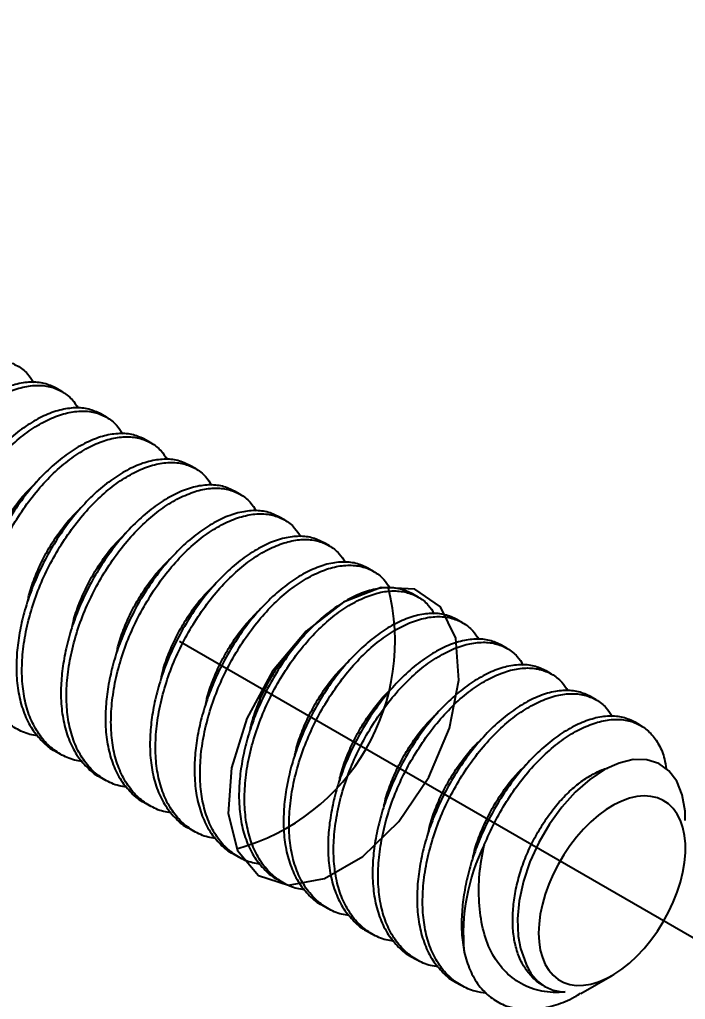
# Model space of a CAD drawing. Extents: x -3.5 to 15.6, y -13 to 0.
# Drawn here: x 3.937 to 4.466, y -5.067 to -4.289 of the extents above; entities that cross this region are included whole.
import ezdxf
from ezdxf import colors
from ezdxf.entities.mleader import LeaderData, LeaderLine
from ezdxf.math import Vec2, Vec3

# ---------------------------------------------------------------- set-up
doc = ezdxf.new("R2010")
doc.units = 0
doc.header["$LTSCALE"] = 0.5
doc.header["$MEASUREMENT"] = 0
doc.linetypes.add('CENTER', pattern=[2, 1.25, -0.25, 0.25, -0.25])
for name, color, linetype in [('Centerline', 210, 'CENTER'), ('FAB DWG', 221, 'CONTINUOUS'), ('Hardware', 242, 'CONTINUOUS'), ('Housing', 150, 'CONTINUOUS')]:
    doc.layers.add(name, color=color, linetype=linetype)
doc.styles.get("Standard").update_dxf_attribs({"font": 'arial.ttf'})

msp = doc.modelspace()

# ---------------------------------------------------------------- linework, layer by layer
at = {"layer": 'Centerline', "transparency": 16777216}
msp.add_line((4.064604, -4.782413), (6.660352, -6.281069), dxfattribs=at)
at = {"layer": 'Hardware', "linetype": 'Continuous', "lineweight": 25, "transparency": 16777216}
for p, q in [((3.971087, -4.584186), (3.966668, -4.581635)), ((4.006443, -4.604591), (4.002023, -4.602041)), ((4.041798, -4.624996), (4.037379, -4.622446)), ((4.077153, -4.645402), (4.072734, -4.642851)), ((4.112509, -4.665807), (4.108089, -4.663256)), ((4.147864, -4.686212), (4.143445, -4.683661)), ((4.183219, -4.706617), (4.1788, -4.704066)), ((4.218575, -4.727022), (4.214155, -4.724472)), ((4.25393, -4.747427), (4.249511, -4.744877)), ((4.289285, -4.767833), (4.284866, -4.765282)), ((4.324641, -4.788238), (4.320221, -4.785687)), ((4.359996, -4.808643), (4.355577, -4.806092)), ((4.395351, -4.829048), (4.390932, -4.826497)), ((4.430707, -4.849453), (4.426287, -4.846903)), ((3.965445, -4.869579), (3.969864, -4.87213)), ((4.0008, -4.889984), (4.00522, -4.892535)), ((4.036156, -4.910389), (4.040575, -4.91294)), ((4.071511, -4.930795), (4.07593, -4.933345)), ((4.106866, -4.9512), (4.111286, -4.95375)), ((4.142222, -4.971605), (4.146641, -4.974155)), ((4.177577, -4.99201), (4.181996, -4.994561)), ((4.212932, -5.012415), (4.217352, -5.014966)), ((4.248288, -5.03282), (4.252707, -5.035371)), ((4.383161, -5.062352), (4.408028, -5.047985)), ((4.283643, -5.053226), (4.288062, -5.055776)), ((4.352912, -5.055707), (4.354626, -5.056696))]:
    msp.add_line(p, q, dxfattribs=at)
at = {"layer": 'Hardware', "linetype": 'Continuous', "lineweight": 25, "transparency": 16777216, "flags": 128}
for points in [[(4.466008, -4.924774), (4.466009, -4.917406), (4.463749, -4.904506), (4.459337, -4.893662), (4.45308, -4.885432), (4.445088, -4.879684), (4.435566, -4.876682), (4.424848, -4.876565), (4.413684, -4.879234), (4.402029, -4.884517), (4.39023, -4.892307), (4.378675, -4.90242), (4.368026, -4.914296), (4.358279, -4.927786), (4.349828, -4.942315), (4.342826, -4.957646), (4.337642, -4.973148), (4.33431, -4.988571), (4.332961, -5.003074), (4.333514, -5.016658), (4.335382, -5.026537), (4.338508, -5.035387), (4.338508, -5.035387)], [(4.349696, -5.014319), (4.350026, -5.021285), (4.351013, -5.027792), (4.352646, -5.033764), (4.354906, -5.039135), (4.357767, -5.043843), (4.361198, -5.047835), (4.365159, -5.051067), (4.369605, -5.053501), (4.374486, -5.055109), (4.379747, -5.055875), (4.385328, -5.055788), (4.391166, -5.05485), (4.397194, -5.053072), (4.403345, -5.050473), (4.409549, -5.047083), (4.415735, -5.042941), (4.421833, -5.038094), (4.427775, -5.032595), (4.433492, -5.026509), (4.438921, -5.019903), (4.443999, -5.012853), (4.448669, -5.005437), (4.452879, -4.997742), (4.45658, -4.989853), (4.45973, -4.98186), (4.462295, -4.973853), (4.464244, -4.965924), (4.465555, -4.958161), (4.466215, -4.950654), (4.466215, -4.943487), (4.465555, -4.936741), (4.464244, -4.930493), (4.462295, -4.924814), (4.45973, -4.919767), (4.45658, -4.91541), (4.452879, -4.911793), (4.448669, -4.908956), (4.443999, -4.906932), (4.438921, -4.905744), (4.433492, -4.905404), (4.427775, -4.905917), (4.421833, -4.907277), (4.415735, -4.909469), (4.409549, -4.912467), (4.403345, -4.916238), (4.397194, -4.920739), (4.391166, -4.92592), (4.385328, -4.93172), (4.379747, -4.938076), (4.374486, -4.944913), (4.369605, -4.952156), (4.365159, -4.959723), (4.361198, -4.967526), (4.357767, -4.975478), (4.354906, -4.98349), (4.352646, -4.991469), (4.351013, -4.999326), (4.350026, -5.006971), (4.349696, -5.014319)]]:
    msp.add_lwpolyline(points, dxfattribs=at)
at = {"layer": 'Hardware', "linetype": 'Continuous', "lineweight": 25, "transparency": 16777216}
msp.add_arc((4.446997, -5.014684), 0.157115, 153.390345, 185.3896, dxfattribs=at)
for points, knots in [([(3.845742, -4.796264), (3.843694, -4.795994), (3.837404, -4.795166), (3.828213, -4.79084), (3.818316, -4.783519), (3.810117, -4.773453), (3.803824, -4.761051), (3.799683, -4.746719), (3.797761, -4.730909), (3.797987, -4.713857), (3.800325, -4.695777), (3.804789, -4.677151), (3.811196, -4.658689), (3.819343, -4.640874), (3.829002, -4.623938), (3.839987, -4.608114), (3.852045, -4.593891), (3.864717, -4.581795), (3.877667, -4.572103), (3.890617, -4.564889), (3.903289, -4.560271), (3.915344, -4.558465), (3.926342, -4.559508), (3.935961, -4.563401), (3.943626, -4.569143), (3.947152, -4.574638), (3.948695, -4.577042)], [0, 0, 0, 0, 0.0205307, 0.0630589, 0.1055871, 0.1489208, 0.1925298, 0.2358635, 0.2783917, 0.3209474, 0.3643093, 0.4079461, 0.4513062, 0.4937246, 0.5362528, 0.5795865, 0.6231955, 0.6665292, 0.7090574, 0.7515856, 0.7949193, 0.8385283, 0.881862, 0.9243903, 0.9669185, 1, 1, 1, 1]), ([(3.966667, -4.581638), (3.963576, -4.580187), (3.95733, -4.577255), (3.946264, -4.576349), (3.934229, -4.578118), (3.921551, -4.582745), (3.908603, -4.589957), (3.895652, -4.59965), (3.882981, -4.611745), (3.870923, -4.625968), (3.859938, -4.641792), (3.850682, -4.658025), (3.843144, -4.674259), (3.837252, -4.690292), (3.832796, -4.70657), (3.829922, -4.722629), (3.828794, -4.736672), (3.82893, -4.75068), (3.830617, -4.764579), (3.834768, -4.778889), (3.841019, -4.791371), (3.849376, -4.801141), (3.855614, -4.806766), (3.859374, -4.808359), (3.85938, -4.808361)], [0, 0, 0, 0, 0.0492868, 0.0995933, 0.1502194, 0.2005259, 0.2498974, 0.2992688, 0.3495753, 0.4002014, 0.4505079, 0.4998793, 0.5429159, 0.586723, 0.6308969, 0.6750128, 0.7186494, 0.7499334, 0.7993048, 0.8496113, 0.9002375, 0.950544, 0.9999154, 1, 1, 1, 1]), ([(3.881097, -4.816669), (3.879049, -4.816399), (3.872759, -4.815571), (3.863569, -4.811245), (3.853671, -4.803924), (3.845472, -4.793858), (3.839179, -4.781457), (3.835038, -4.767124), (3.833117, -4.751315), (3.833342, -4.734262), (3.83568, -4.716182), (3.840144, -4.697556), (3.846552, -4.679094), (3.854698, -4.66128), (3.864357, -4.644343), (3.875342, -4.628519), (3.8874, -4.614296), (3.900072, -4.6022), (3.913022, -4.592508), (3.925972, -4.585294), (3.938644, -4.580676), (3.950699, -4.578871), (3.961697, -4.579913), (3.971316, -4.583806), (3.978982, -4.589548), (3.982508, -4.595043), (3.98405, -4.597447)], [0, 0, 0, 0, 0.0205307, 0.0630589, 0.1055871, 0.1489208, 0.1925298, 0.2358635, 0.2783917, 0.3209474, 0.3643093, 0.4079461, 0.4513062, 0.4937246, 0.5362528, 0.5795865, 0.6231955, 0.6665292, 0.7090574, 0.7515856, 0.7949193, 0.8385283, 0.881862, 0.9243903, 0.9669185, 1, 1, 1, 1]), ([(4.002022, -4.602043), (3.998931, -4.600592), (3.992685, -4.59766), (3.981619, -4.596754), (3.969584, -4.598523), (3.956907, -4.60315), (3.943958, -4.610362), (3.931008, -4.620055), (3.918336, -4.63215), (3.906278, -4.646373), (3.895293, -4.662197), (3.886037, -4.67843), (3.878499, -4.694664), (3.872607, -4.710697), (3.868151, -4.726975), (3.865277, -4.743035), (3.864149, -4.757078), (3.864285, -4.771086), (3.865972, -4.784984), (3.870124, -4.799294), (3.876375, -4.811776), (3.884731, -4.821546), (3.89097, -4.827172), (3.894729, -4.828764), (3.894735, -4.828766)], [0, 0, 0, 0, 0.0492868, 0.0995933, 0.1502194, 0.2005259, 0.2498974, 0.2992688, 0.3495753, 0.4002014, 0.4505079, 0.4998793, 0.5429159, 0.586723, 0.6308969, 0.6750128, 0.7186494, 0.7499334, 0.7993048, 0.8496113, 0.9002375, 0.950544, 0.9999154, 1, 1, 1, 1]), ([(3.916452, -4.837074), (3.914404, -4.836804), (3.908114, -4.835977), (3.898924, -4.83165), (3.889027, -4.824329), (3.880828, -4.814263), (3.874534, -4.801862), (3.870394, -4.787529), (3.868472, -4.77172), (3.868697, -4.754667), (3.871035, -4.736587), (3.8755, -4.717961), (3.881907, -4.699499), (3.890054, -4.681685), (3.899713, -4.664748), (3.910698, -4.648924), (3.922756, -4.634701), (3.935427, -4.622605), (3.948377, -4.612913), (3.961327, -4.605699), (3.974, -4.601081), (3.986054, -4.599276), (3.997052, -4.600318), (4.006671, -4.604211), (4.014337, -4.609953), (4.017863, -4.615448), (4.019406, -4.617852)], [0, 0, 0, 0, 0.0205307, 0.0630589, 0.1055871, 0.1489208, 0.1925298, 0.2358635, 0.2783917, 0.3209474, 0.3643093, 0.4079461, 0.4513062, 0.4937246, 0.5362528, 0.5795865, 0.6231955, 0.6665292, 0.7090574, 0.7515856, 0.7949193, 0.8385283, 0.881862, 0.9243903, 0.9669185, 1, 1, 1, 1]), ([(4.037377, -4.622448), (4.034287, -4.620997), (4.028041, -4.618065), (4.016974, -4.617159), (4.00494, -4.618928), (3.992262, -4.623555), (3.979314, -4.630767), (3.966363, -4.64046), (3.953692, -4.652556), (3.941634, -4.666779), (3.930648, -4.682602), (3.921392, -4.698835), (3.913855, -4.715069), (3.907962, -4.731103), (3.903506, -4.747381), (3.900632, -4.76344), (3.899504, -4.777483), (3.899641, -4.791491), (3.901328, -4.805389), (3.905479, -4.819699), (3.91173, -4.832181), (3.920087, -4.841951), (3.926325, -4.847577), (3.930084, -4.849169), (3.930091, -4.849172)], [0, 0, 0, 0, 0.0492868, 0.0995933, 0.1502194, 0.2005259, 0.2498974, 0.2992688, 0.3495753, 0.4002014, 0.4505079, 0.4998793, 0.5429159, 0.586723, 0.6308969, 0.6750128, 0.7186494, 0.7499334, 0.7993048, 0.8496113, 0.9002375, 0.950544, 0.9999154, 1, 1, 1, 1]), ([(3.951808, -4.857479), (3.94976, -4.85721), (3.94347, -4.856382), (3.934279, -4.852055), (3.924382, -4.844735), (3.916183, -4.834669), (3.90989, -4.822267), (3.905749, -4.807934), (3.903827, -4.792125), (3.904053, -4.775073), (3.906391, -4.756992), (3.910855, -4.738366), (3.917262, -4.719904), (3.925409, -4.70209), (3.935068, -4.685154), (3.946053, -4.669329), (3.958111, -4.655106), (3.970783, -4.64301), (3.983733, -4.633318), (3.996683, -4.626104), (4.009355, -4.621486), (4.02141, -4.619681), (4.032408, -4.620723), (4.042027, -4.624616), (4.049692, -4.630358), (4.053218, -4.635853), (4.054761, -4.638258)], [0, 0, 0, 0, 0.0205307, 0.0630589, 0.1055871, 0.1489208, 0.1925298, 0.2358635, 0.2783917, 0.3209474, 0.3643093, 0.4079461, 0.4513062, 0.4937246, 0.5362528, 0.5795865, 0.6231955, 0.6665292, 0.7090574, 0.7515856, 0.7949193, 0.8385283, 0.881862, 0.9243903, 0.9669185, 1, 1, 1, 1]), ([(4.072733, -4.642853), (4.069642, -4.641402), (4.063396, -4.63847), (4.05233, -4.637564), (4.040295, -4.639333), (4.027617, -4.643961), (4.014669, -4.651172), (4.001718, -4.660865), (3.989047, -4.672961), (3.976989, -4.687184), (3.966004, -4.703008), (3.956748, -4.71924), (3.94921, -4.735474), (3.943318, -4.751508), (3.938862, -4.767786), (3.935988, -4.783845), (3.93486, -4.797888), (3.934996, -4.811896), (3.936683, -4.825794), (3.940834, -4.840104), (3.947085, -4.852587), (3.955442, -4.862356), (3.96168, -4.867982), (3.96544, -4.869574), (3.965446, -4.869577)], [0, 0, 0, 0, 0.0492868, 0.0995933, 0.1502194, 0.2005259, 0.2498974, 0.2992688, 0.3495753, 0.4002014, 0.4505079, 0.4998793, 0.5429159, 0.586723, 0.6308969, 0.6750128, 0.7186494, 0.7499334, 0.7993048, 0.8496113, 0.9002375, 0.950544, 0.9999154, 1, 1, 1, 1]), ([(3.987163, -4.877884), (3.985115, -4.877615), (3.978825, -4.876787), (3.969635, -4.87246), (3.959737, -4.86514), (3.951538, -4.855074), (3.945245, -4.842672), (3.941104, -4.828339), (3.939183, -4.81253), (3.939408, -4.795478), (3.941746, -4.777397), (3.94621, -4.758771), (3.952618, -4.740309), (3.960764, -4.722495), (3.970423, -4.705559), (3.981408, -4.689734), (3.993467, -4.675511), (4.006138, -4.663416), (4.019088, -4.653724), (4.032038, -4.646509), (4.04471, -4.641892), (4.056765, -4.640086), (4.067763, -4.641128), (4.077382, -4.645022), (4.085048, -4.650763), (4.088574, -4.656258), (4.090116, -4.658663)], [0, 0, 0, 0, 0.0205307, 0.0630589, 0.1055871, 0.1489208, 0.1925298, 0.2358635, 0.2783917, 0.3209474, 0.3643093, 0.4079461, 0.4513062, 0.4937246, 0.5362528, 0.5795865, 0.6231955, 0.6665292, 0.7090574, 0.7515856, 0.7949193, 0.8385283, 0.881862, 0.9243903, 0.9669185, 1, 1, 1, 1]), ([(3.908656, -4.729901), (3.908937, -4.728559), (3.910182, -4.72261), (3.913863, -4.712088), (3.919589, -4.698774), (3.926546, -4.686089), (3.934442, -4.674273), (3.942868, -4.663787), (3.948792, -4.658165), (3.951617, -4.655485)], [0, 0, 0, 0, 0.0471346, 0.2090283, 0.3678932, 0.5267581, 0.6886518, 0.8515813, 1, 1, 1, 1]), ([(4.108088, -4.663258), (4.104997, -4.661807), (4.098751, -4.658876), (4.087685, -4.65797), (4.07565, -4.659738), (4.062973, -4.664366), (4.050024, -4.671578), (4.037074, -4.68127), (4.024402, -4.693366), (4.012344, -4.707589), (4.001359, -4.723413), (3.992103, -4.739645), (3.984565, -4.75588), (3.978673, -4.771913), (3.974217, -4.788191), (3.971343, -4.80425), (3.970215, -4.818293), (3.970351, -4.832301), (3.972038, -4.8462), (3.97619, -4.860509), (3.982441, -4.872992), (3.990797, -4.882761), (3.997036, -4.888387), (4.000795, -4.889979), (4.000801, -4.889982)], [0, 0, 0, 0, 0.0492868, 0.0995933, 0.1502194, 0.2005259, 0.2498974, 0.2992688, 0.3495753, 0.4002014, 0.4505079, 0.4998793, 0.5429159, 0.586723, 0.6308969, 0.6750128, 0.7186494, 0.7499334, 0.7993048, 0.8496113, 0.9002375, 0.950544, 0.9999154, 1, 1, 1, 1]), ([(4.022518, -4.898289), (4.02047, -4.89802), (4.01418, -4.897192), (4.00499, -4.892866), (3.995093, -4.885545), (3.986894, -4.875479), (3.9806, -4.863077), (3.97646, -4.848744), (3.974538, -4.832935), (3.974763, -4.815883), (3.977101, -4.797802), (3.981566, -4.779176), (3.987973, -4.760715), (3.99612, -4.7429), (4.005779, -4.725964), (4.016764, -4.710139), (4.028822, -4.695917), (4.041493, -4.683821), (4.054443, -4.674129), (4.067393, -4.666914), (4.080066, -4.662297), (4.09212, -4.660491), (4.103118, -4.661534), (4.112737, -4.665427), (4.120403, -4.671169), (4.123929, -4.676664), (4.125472, -4.679068)], [0, 0, 0, 0, 0.0205307, 0.0630589, 0.1055871, 0.1489208, 0.1925298, 0.2358635, 0.2783917, 0.3209474, 0.3643093, 0.4079461, 0.4513062, 0.4937246, 0.5362528, 0.5795865, 0.6231955, 0.6665292, 0.7090574, 0.7515856, 0.7949193, 0.8385283, 0.881862, 0.9243903, 0.9669185, 1, 1, 1, 1]), ([(3.944012, -4.750306), (3.944292, -4.748964), (3.945538, -4.743015), (3.949219, -4.732493), (3.954944, -4.719179), (3.961902, -4.706494), (3.969797, -4.694678), (3.978223, -4.684193), (3.984148, -4.678571), (3.986972, -4.675891)], [0, 0, 0, 0, 0.04713461, 0.20902834, 0.36789322, 0.5267581, 0.68865183, 0.8515813, 1, 1, 1, 1]), ([(4.143443, -4.683663), (4.140353, -4.682213), (4.134107, -4.679281), (4.12304, -4.678375), (4.111006, -4.680143), (4.098328, -4.684771), (4.08538, -4.691983), (4.072429, -4.701675), (4.059758, -4.713771), (4.0477, -4.727994), (4.036715, -4.743818), (4.027458, -4.76005), (4.019921, -4.776285), (4.014028, -4.792318), (4.009572, -4.808596), (4.006698, -4.824655), (4.00557, -4.838698), (4.005707, -4.852706), (4.007394, -4.866605), (4.011545, -4.880914), (4.017796, -4.893397), (4.026153, -4.903166), (4.032391, -4.908792), (4.03615, -4.910384), (4.036157, -4.910387)], [0, 0, 0, 0, 0.0492868, 0.0995933, 0.1502194, 0.2005259, 0.2498974, 0.2992688, 0.3495753, 0.4002014, 0.4505079, 0.4998793, 0.5429159, 0.586723, 0.6308969, 0.6750128, 0.7186494, 0.7499334, 0.7993048, 0.8496113, 0.9002375, 0.950544, 0.9999154, 1, 1, 1, 1]), ([(4.057874, -4.918695), (4.055826, -4.918425), (4.049536, -4.917597), (4.040345, -4.913271), (4.030448, -4.90595), (4.022249, -4.895884), (4.015956, -4.883482), (4.011815, -4.86915), (4.009893, -4.85334), (4.010119, -4.836288), (4.012457, -4.818208), (4.016921, -4.799582), (4.023328, -4.78112), (4.031475, -4.763305), (4.041134, -4.746369), (4.052119, -4.730545), (4.064177, -4.716322), (4.076849, -4.704226), (4.089799, -4.694534), (4.102749, -4.68732), (4.115421, -4.682702), (4.127476, -4.680896), (4.138474, -4.681939), (4.148093, -4.685832), (4.155758, -4.691574), (4.159284, -4.697069), (4.160827, -4.699473)], [0, 0, 0, 0, 0.0205307, 0.0630589, 0.1055871, 0.1489208, 0.1925298, 0.2358635, 0.2783917, 0.3209474, 0.3643093, 0.4079461, 0.4513062, 0.4937246, 0.5362528, 0.5795865, 0.6231955, 0.6665292, 0.7090574, 0.7515856, 0.7949193, 0.8385283, 0.881862, 0.9243903, 0.9669185, 1, 1, 1, 1]), ([(3.979367, -4.770711), (3.979648, -4.769369), (3.980893, -4.76342), (3.984574, -4.752899), (3.9903, -4.739584), (3.997257, -4.726899), (4.005153, -4.715083), (4.013578, -4.704598), (4.019503, -4.698976), (4.022327, -4.696296)], [0, 0, 0, 0, 0.0471346, 0.2090283, 0.3678932, 0.5267581, 0.6886518, 0.8515813, 1, 1, 1, 1]), ([(4.178799, -4.704069), (4.175708, -4.702618), (4.169462, -4.699686), (4.158396, -4.69878), (4.146361, -4.700549), (4.133683, -4.705176), (4.120735, -4.712388), (4.107784, -4.722081), (4.095113, -4.734176), (4.083055, -4.748399), (4.07207, -4.764223), (4.062814, -4.780456), (4.055276, -4.79669), (4.049384, -4.812723), (4.044928, -4.829001), (4.042054, -4.84506), (4.040926, -4.859103), (4.041062, -4.873111), (4.042749, -4.88701), (4.0469, -4.90132), (4.053151, -4.913802), (4.061508, -4.923572), (4.067746, -4.929197), (4.071506, -4.93079), (4.071512, -4.930792)], [0, 0, 0, 0, 0.0492868, 0.0995933, 0.1502194, 0.2005259, 0.2498974, 0.2992688, 0.3495753, 0.4002014, 0.4505079, 0.4998793, 0.5429159, 0.586723, 0.6308969, 0.6750128, 0.7186494, 0.7499334, 0.7993048, 0.8496113, 0.9002375, 0.950544, 0.9999154, 1, 1, 1, 1]), ([(4.093229, -4.9391), (4.091181, -4.93883), (4.084891, -4.938002), (4.075701, -4.933676), (4.065803, -4.926355), (4.057604, -4.916289), (4.051311, -4.903888), (4.04717, -4.889555), (4.045249, -4.873746), (4.045474, -4.856693), (4.047812, -4.838613), (4.052276, -4.819987), (4.058684, -4.801525), (4.066831, -4.783711), (4.076489, -4.766774), (4.087474, -4.75095), (4.099533, -4.736727), (4.112204, -4.724631), (4.125154, -4.714939), (4.138104, -4.707725), (4.150776, -4.703107), (4.162831, -4.701302), (4.173829, -4.702344), (4.183448, -4.706237), (4.191114, -4.711979), (4.19464, -4.717474), (4.196182, -4.719878)], [0, 0, 0, 0, 0.0205307, 0.0630589, 0.1055871, 0.1489208, 0.1925298, 0.2358635, 0.2783917, 0.3209474, 0.3643093, 0.4079461, 0.4513062, 0.4937246, 0.5362528, 0.5795865, 0.6231955, 0.6665292, 0.7090574, 0.7515856, 0.7949193, 0.8385283, 0.881862, 0.9243903, 0.9669185, 1, 1, 1, 1]), ([(4.014722, -4.791116), (4.015003, -4.789775), (4.016248, -4.783826), (4.019929, -4.773304), (4.025655, -4.759989), (4.032612, -4.747304), (4.040508, -4.735488), (4.048934, -4.725003), (4.054858, -4.719381), (4.057683, -4.716701)], [0, 0, 0, 0, 0.0471346, 0.2090283, 0.3678932, 0.5267581, 0.6886518, 0.8515813, 1, 1, 1, 1]), ([(4.214154, -4.724474), (4.211063, -4.723023), (4.204817, -4.720091), (4.193751, -4.719185), (4.181716, -4.720954), (4.169039, -4.725581), (4.15609, -4.732793), (4.14314, -4.742486), (4.130468, -4.754581), (4.11841, -4.768804), (4.107425, -4.784628), (4.098169, -4.800861), (4.090631, -4.817095), (4.084739, -4.833128), (4.080283, -4.849406), (4.077409, -4.865465), (4.076281, -4.879509), (4.076417, -4.893517), (4.078104, -4.907415), (4.082256, -4.921725), (4.088507, -4.934207), (4.096863, -4.943977), (4.103102, -4.949603), (4.106861, -4.951195), (4.106867, -4.951197)], [0, 0, 0, 0, 0.0492868, 0.0995933, 0.1502194, 0.2005259, 0.2498974, 0.2992688, 0.3495753, 0.4002014, 0.4505079, 0.4998793, 0.5429159, 0.586723, 0.6308969, 0.6750128, 0.7186494, 0.7499334, 0.7993048, 0.8496113, 0.9002375, 0.950544, 0.9999154, 1, 1, 1, 1]), ([(4.128584, -4.959505), (4.126536, -4.959235), (4.120246, -4.958408), (4.111056, -4.954081), (4.101159, -4.94676), (4.09296, -4.936694), (4.086666, -4.924293), (4.082526, -4.90996), (4.080604, -4.894151), (4.080829, -4.877098), (4.083167, -4.859018), (4.087632, -4.840392), (4.094039, -4.82193), (4.102186, -4.804116), (4.111845, -4.787179), (4.12283, -4.771355), (4.134888, -4.757132), (4.147559, -4.745036), (4.160509, -4.735344), (4.173459, -4.72813), (4.186132, -4.723512), (4.198186, -4.721707), (4.209184, -4.722749), (4.218803, -4.726642), (4.226469, -4.732384), (4.229995, -4.737879), (4.231538, -4.740283)], [0, 0, 0, 0, 0.0205307, 0.0630589, 0.1055871, 0.1489208, 0.1925298, 0.2358635, 0.2783917, 0.3209474, 0.3643093, 0.4079461, 0.4513062, 0.4937246, 0.5362528, 0.5795865, 0.6231955, 0.6665292, 0.7090574, 0.7515856, 0.7949193, 0.8385283, 0.881862, 0.9243903, 0.9669185, 1, 1, 1, 1]), ([(4.050078, -4.811521), (4.050358, -4.81018), (4.051604, -4.804231), (4.055285, -4.793709), (4.06101, -4.780394), (4.067968, -4.767709), (4.075863, -4.755893), (4.084289, -4.745408), (4.090214, -4.739786), (4.093038, -4.737106)], [0, 0, 0, 0, 0.0471346, 0.2090283, 0.3678932, 0.5267581, 0.6886518, 0.8515813, 1, 1, 1, 1]), ([(4.249509, -4.744879), (4.246419, -4.743428), (4.240173, -4.740496), (4.229106, -4.73959), (4.217072, -4.741359), (4.204394, -4.745986), (4.191446, -4.753198), (4.178495, -4.762891), (4.165824, -4.774987), (4.153766, -4.78921), (4.142781, -4.805033), (4.133524, -4.821266), (4.125987, -4.8375), (4.120094, -4.853534), (4.115638, -4.869812), (4.112764, -4.885871), (4.111636, -4.899914), (4.111773, -4.913922), (4.11346, -4.92782), (4.117611, -4.94213), (4.123862, -4.954612), (4.132219, -4.964382), (4.138457, -4.970008), (4.142216, -4.9716), (4.142223, -4.971603)], [0, 0, 0, 0, 0.0492868, 0.0995933, 0.1502194, 0.2005259, 0.2498974, 0.2992688, 0.3495753, 0.4002014, 0.4505079, 0.4998793, 0.5429159, 0.586723, 0.6308969, 0.6750128, 0.7186494, 0.7499334, 0.7993048, 0.8496113, 0.9002375, 0.950544, 0.9999154, 1, 1, 1, 1]), ([(4.16394, -4.97991), (4.161892, -4.979641), (4.155602, -4.978813), (4.146411, -4.974486), (4.136514, -4.967166), (4.128315, -4.9571), (4.122022, -4.944698), (4.117881, -4.930365), (4.115959, -4.914556), (4.116185, -4.897504), (4.118523, -4.879423), (4.122987, -4.860797), (4.129394, -4.842335), (4.137541, -4.824521), (4.1472, -4.807584), (4.158185, -4.79176), (4.170243, -4.777537), (4.182915, -4.765441), (4.195865, -4.755749), (4.208815, -4.748535), (4.221487, -4.743917), (4.233542, -4.742112), (4.24454, -4.743154), (4.254159, -4.747047), (4.261824, -4.752789), (4.26535, -4.758284), (4.266893, -4.760689)], [0, 0, 0, 0, 0.0205307, 0.0630589, 0.1055871, 0.1489208, 0.1925298, 0.2358635, 0.2783917, 0.3209474, 0.3643093, 0.4079461, 0.4513062, 0.4937246, 0.5362528, 0.5795865, 0.6231955, 0.6665292, 0.7090574, 0.7515856, 0.7949193, 0.8385283, 0.881862, 0.9243903, 0.9669185, 1, 1, 1, 1]), ([(4.085433, -4.831926), (4.085714, -4.830585), (4.086959, -4.824636), (4.09064, -4.814114), (4.096366, -4.8008), (4.103323, -4.788114), (4.111219, -4.776299), (4.119644, -4.765813), (4.125569, -4.760191), (4.128393, -4.757511)], [0, 0, 0, 0, 0.04713461, 0.20902834, 0.36789322, 0.5267581, 0.68865183, 0.8515813, 1, 1, 1, 1]), ([(4.284865, -4.765284), (4.281774, -4.763833), (4.275528, -4.760901), (4.264462, -4.759995), (4.252427, -4.761764), (4.239749, -4.766392), (4.226801, -4.773603), (4.21385, -4.783296), (4.201179, -4.795392), (4.189121, -4.809615), (4.178136, -4.825439), (4.16888, -4.841671), (4.161342, -4.857905), (4.15545, -4.873939), (4.150994, -4.890217), (4.14812, -4.906276), (4.146992, -4.920319), (4.147128, -4.934327), (4.148815, -4.948225), (4.152966, -4.962535), (4.159217, -4.975018), (4.167574, -4.984787), (4.173812, -4.990413), (4.177572, -4.992005), (4.177578, -4.992008)], [0, 0, 0, 0, 0.0492868, 0.0995933, 0.1502194, 0.2005259, 0.2498974, 0.2992688, 0.3495753, 0.4002014, 0.4505079, 0.4998793, 0.5429159, 0.586723, 0.6308969, 0.6750128, 0.7186494, 0.7499334, 0.7993048, 0.8496113, 0.9002375, 0.950544, 0.9999154, 1, 1, 1, 1]), ([(4.199295, -5.000315), (4.197247, -5.000046), (4.190957, -4.999218), (4.181767, -4.994891), (4.171869, -4.987571), (4.16367, -4.977505), (4.157377, -4.965103), (4.153236, -4.95077), (4.151315, -4.934961), (4.15154, -4.917909), (4.153878, -4.899828), (4.158342, -4.881202), (4.16475, -4.86274), (4.172897, -4.844926), (4.182555, -4.82799), (4.19354, -4.812165), (4.205599, -4.797942), (4.21827, -4.785847), (4.23122, -4.776155), (4.24417, -4.76894), (4.256842, -4.764323), (4.268897, -4.762517), (4.279895, -4.763559), (4.289514, -4.767453), (4.29718, -4.773194), (4.300706, -4.778689), (4.302249, -4.781094)], [0, 0, 0, 0, 0.0205307, 0.0630589, 0.1055871, 0.1489208, 0.1925298, 0.2358635, 0.2783917, 0.3209474, 0.3643093, 0.4079461, 0.4513062, 0.4937246, 0.5362528, 0.5795865, 0.6231955, 0.6665292, 0.7090574, 0.7515856, 0.7949193, 0.8385283, 0.881862, 0.9243903, 0.9669185, 1, 1, 1, 1]), ([(4.120788, -4.852332), (4.121069, -4.85099), (4.122314, -4.845041), (4.125995, -4.834519), (4.131721, -4.821205), (4.138678, -4.80852), (4.146574, -4.796704), (4.155, -4.786218), (4.160924, -4.780596), (4.163749, -4.777916)], [0, 0, 0, 0, 0.0471346, 0.2090283, 0.3678932, 0.5267581, 0.6886518, 0.8515813, 1, 1, 1, 1]), ([(4.32022, -4.785689), (4.317129, -4.784238), (4.310883, -4.781307), (4.299817, -4.780401), (4.287782, -4.782169), (4.275105, -4.786797), (4.262156, -4.794009), (4.249206, -4.803701), (4.236534, -4.815797), (4.224476, -4.83002), (4.213491, -4.845844), (4.204235, -4.862076), (4.196697, -4.878311), (4.190805, -4.894344), (4.186349, -4.910622), (4.183475, -4.926681), (4.182347, -4.940724), (4.182483, -4.954732), (4.18417, -4.968631), (4.188322, -4.98294), (4.194573, -4.995423), (4.202929, -5.005192), (4.209168, -5.010818), (4.212927, -5.01241), (4.212934, -5.012413)], [0, 0, 0, 0, 0.0492868, 0.0995933, 0.1502194, 0.2005259, 0.2498974, 0.2992688, 0.3495753, 0.4002014, 0.4505079, 0.4998793, 0.5429159, 0.586723, 0.6308969, 0.6750128, 0.7186494, 0.7499334, 0.7993048, 0.8496113, 0.9002375, 0.950544, 0.9999154, 1, 1, 1, 1]), ([(4.23465, -5.02072), (4.232602, -5.020451), (4.226312, -5.019623), (4.217122, -5.015296), (4.207225, -5.007976), (4.199026, -4.99791), (4.192732, -4.985508), (4.188592, -4.971175), (4.18667, -4.955366), (4.186895, -4.938314), (4.189233, -4.920233), (4.193698, -4.901607), (4.200105, -4.883146), (4.208252, -4.865331), (4.217911, -4.848395), (4.228896, -4.83257), (4.240954, -4.818348), (4.253625, -4.806252), (4.266575, -4.79656), (4.279525, -4.789345), (4.292198, -4.784728), (4.304252, -4.782922), (4.31525, -4.783965), (4.324869, -4.787858), (4.332535, -4.7936), (4.336061, -4.799095), (4.337604, -4.801499)], [0, 0, 0, 0, 0.0205307, 0.0630589, 0.1055871, 0.1489208, 0.1925298, 0.2358635, 0.2783917, 0.3209474, 0.3643093, 0.4079461, 0.4513062, 0.4937246, 0.5362528, 0.5795865, 0.6231955, 0.6665292, 0.7090574, 0.7515856, 0.7949193, 0.8385283, 0.881862, 0.9243903, 0.9669185, 1, 1, 1, 1]), ([(4.156144, -4.872737), (4.156424, -4.871395), (4.15767, -4.865446), (4.161351, -4.854924), (4.167076, -4.84161), (4.174034, -4.828925), (4.18193, -4.817109), (4.190355, -4.806624), (4.19628, -4.801002), (4.199104, -4.798322)], [0, 0, 0, 0, 0.0471346, 0.2090283, 0.3678932, 0.5267581, 0.6886518, 0.8515813, 1, 1, 1, 1]), ([(4.355576, -4.806094), (4.352485, -4.804644), (4.346239, -4.801712), (4.335172, -4.800806), (4.323138, -4.802574), (4.31046, -4.807202), (4.297512, -4.814414), (4.284561, -4.824106), (4.27189, -4.836202), (4.259832, -4.850425), (4.248847, -4.866249), (4.23959, -4.882481), (4.232053, -4.898716), (4.22616, -4.914749), (4.221704, -4.931027), (4.21883, -4.947086), (4.217702, -4.961129), (4.217839, -4.975137), (4.219526, -4.989036), (4.223677, -5.003345), (4.229928, -5.015828), (4.238285, -5.025597), (4.244523, -5.031223), (4.248282, -5.032815), (4.248289, -5.032818)], [0, 0, 0, 0, 0.0492868, 0.0995933, 0.1502194, 0.2005259, 0.2498974, 0.2992688, 0.3495753, 0.4002014, 0.4505079, 0.4998793, 0.5429159, 0.586723, 0.6308969, 0.6750128, 0.7186494, 0.7499334, 0.7993048, 0.8496113, 0.9002375, 0.950544, 0.9999154, 1, 1, 1, 1]), ([(4.270006, -5.041126), (4.267958, -5.040856), (4.261668, -5.040028), (4.252477, -5.035702), (4.24258, -5.028381), (4.234381, -5.018315), (4.228088, -5.005913), (4.223947, -4.991581), (4.222025, -4.975771), (4.222251, -4.958719), (4.224589, -4.940639), (4.229053, -4.922013), (4.23546, -4.903551), (4.243607, -4.885736), (4.253266, -4.8688), (4.264251, -4.852976), (4.276309, -4.838753), (4.288981, -4.826657), (4.301931, -4.816965), (4.314881, -4.809751), (4.327553, -4.805133), (4.339608, -4.803327), (4.350606, -4.80437), (4.360225, -4.808263), (4.36789, -4.814005), (4.371416, -4.8195), (4.372959, -4.821904)], [0, 0, 0, 0, 0.0205307, 0.0630589, 0.1055871, 0.1489208, 0.1925298, 0.2358635, 0.2783917, 0.3209474, 0.3643093, 0.4079461, 0.4513062, 0.4937246, 0.5362528, 0.5795865, 0.6231955, 0.6665292, 0.7090574, 0.7515856, 0.7949193, 0.8385283, 0.881862, 0.9243903, 0.9669185, 1, 1, 1, 1]), ([(4.191499, -4.893142), (4.19178, -4.8918), (4.193025, -4.885851), (4.196706, -4.87533), (4.202432, -4.862015), (4.209389, -4.84933), (4.217285, -4.837514), (4.22571, -4.827029), (4.231635, -4.821407), (4.234459, -4.818727)], [0, 0, 0, 0, 0.0471346, 0.2090283, 0.3678932, 0.5267581, 0.6886518, 0.8515813, 1, 1, 1, 1]), ([(4.390931, -4.8265), (4.38784, -4.825049), (4.381594, -4.822117), (4.370528, -4.821211), (4.358493, -4.82298), (4.345815, -4.827607), (4.332867, -4.834819), (4.319916, -4.844512), (4.307245, -4.856607), (4.295187, -4.87083), (4.284202, -4.886654), (4.274946, -4.902887), (4.267408, -4.919121), (4.261516, -4.935154), (4.25706, -4.951432), (4.254186, -4.967491), (4.253058, -4.981534), (4.253194, -4.995542), (4.254881, -5.009441), (4.259032, -5.023751), (4.265283, -5.036233), (4.27364, -5.046003), (4.279878, -5.051628), (4.283638, -5.053221), (4.283644, -5.053223)], [0, 0, 0, 0, 0.0492868, 0.0995933, 0.1502194, 0.2005259, 0.2498974, 0.2992688, 0.3495753, 0.4002014, 0.4505079, 0.4998793, 0.5429159, 0.586723, 0.6308969, 0.6750128, 0.7186494, 0.7499334, 0.7993048, 0.8496113, 0.9002375, 0.950544, 0.9999154, 1, 1, 1, 1]), ([(4.308331, -5.062018), (4.305268, -5.061642), (4.297947, -5.060741), (4.287818, -5.056139), (4.277939, -5.048777), (4.269735, -5.038723), (4.263443, -5.026318), (4.259302, -5.011986), (4.257381, -4.996177), (4.257606, -4.979124), (4.259944, -4.961044), (4.264408, -4.942418), (4.270816, -4.923956), (4.278963, -4.906142), (4.288621, -4.889205), (4.299606, -4.873381), (4.311665, -4.859158), (4.324336, -4.847062), (4.337286, -4.83737), (4.350236, -4.830156), (4.362908, -4.825538), (4.374963, -4.823733), (4.385961, -4.824775), (4.39558, -4.828668), (4.403246, -4.83441), (4.406772, -4.839905), (4.408315, -4.842309)], [0, 0, 0, 0, 0.0302897, 0.0723942, 0.1144987, 0.1574006, 0.2005751, 0.2434771, 0.2855816, 0.3277133, 0.3706431, 0.4138451, 0.4567732, 0.4987689, 0.5408734, 0.5837753, 0.6269498, 0.6698518, 0.7119562, 0.7540607, 0.7969627, 0.8401372, 0.8830391, 0.9251436, 0.9672481, 1, 1, 1, 1]), ([(4.226854, -4.913547), (4.227135, -4.912206), (4.22838, -4.906257), (4.232061, -4.895735), (4.237787, -4.88242), (4.244744, -4.869735), (4.25264, -4.857919), (4.261066, -4.847434), (4.26699, -4.841812), (4.269815, -4.839132)], [0, 0, 0, 0, 0.0471346, 0.2090283, 0.3678932, 0.5267581, 0.6886518, 0.8515813, 1, 1, 1, 1]), ([(4.426286, -4.846905), (4.423195, -4.845454), (4.416949, -4.842522), (4.405883, -4.841616), (4.393849, -4.843385), (4.381171, -4.848012), (4.368222, -4.855224), (4.355272, -4.864917), (4.3426, -4.877012), (4.330542, -4.891235), (4.319557, -4.907059), (4.310301, -4.923292), (4.302763, -4.939526), (4.296871, -4.95556), (4.292417, -4.971836), (4.289535, -4.987901), (4.288431, -5.001926), (4.288492, -5.015976), (4.289786, -5.024331), (4.290577, -5.029441)], [0, 0, 0, 0, 0.0616719, 0.1246198, 0.1879676, 0.2509155, 0.3126933, 0.3744711, 0.4374189, 0.5007668, 0.5637146, 0.6254924, 0.6793436, 0.7341588, 0.789433, 0.8446346, 0.8992366, 0.9383818, 1, 1, 1, 1]), ([(4.306524, -4.94431), (4.309094, -4.938387), (4.314239, -4.926525), (4.323998, -4.909616), (4.334956, -4.893784), (4.347021, -4.879564), (4.359691, -4.867467), (4.372642, -4.857775), (4.385591, -4.850561), (4.398263, -4.845944), (4.410321, -4.844134), (4.421307, -4.845192), (4.430969, -4.84903), (4.439139, -4.855474), (4.445469, -4.86453), (4.449554, -4.874096), (4.450616, -4.881298), (4.451005, -4.88394)], [0, 0, 0, 0, 0.06756526, 0.13530557, 0.20432884, 0.27379068, 0.34281394, 0.41055425, 0.47829456, 0.54731782, 0.61677967, 0.68580293, 0.75354324, 0.82128355, 0.89030681, 0.95976866, 1, 1, 1, 1]), ([(4.26221, -4.933952), (4.26249, -4.932611), (4.263736, -4.926662), (4.267417, -4.91614), (4.273142, -4.902825), (4.2801, -4.89014), (4.287996, -4.878324), (4.296421, -4.867839), (4.302346, -4.862217), (4.30517, -4.859537)], [0, 0, 0, 0, 0.0471346, 0.2090283, 0.3678932, 0.5267581, 0.6886518, 0.8515813, 1, 1, 1, 1]), ([(4.297565, -4.954357), (4.297846, -4.953016), (4.299091, -4.947067), (4.302772, -4.936545), (4.308498, -4.923231), (4.315455, -4.910545), (4.323351, -4.89873), (4.331777, -4.888244), (4.337701, -4.882622), (4.340525, -4.879942)], [0, 0, 0, 0, 0.0471346, 0.2090283, 0.3678932, 0.5267581, 0.6886518, 0.8515813, 1, 1, 1, 1]), ([(4.352913, -5.055705), (4.352908, -5.055703), (4.350053, -5.054475), (4.345283, -5.050235), (4.338865, -5.042864), (4.334, -5.033489), (4.330692, -5.022761), (4.329052, -5.010929), (4.328997, -4.998186), (4.33049, -4.984677), (4.333552, -4.970763), (4.338058, -4.956956), (4.343871, -4.943633), (4.350807, -4.930957), (4.358702, -4.91911), (4.367391, -4.908442), (4.376531, -4.899368), (4.385911, -4.892015), (4.395224, -4.886737), (4.401543, -4.883848), (4.404528, -4.883352), (4.404639, -4.883333)], [0, 0, 0, 0, 0.00011825, 0.0580834, 0.1171537, 0.17660191, 0.2356722, 0.29363735, 0.35160251, 0.4106728, 0.47012101, 0.52919131, 0.58715646, 0.64512162, 0.70419191, 0.76364012, 0.82271041, 0.88067557, 0.93864072, 0.99771102, 1, 1, 1, 1]), ([(4.370754, -5.061019), (4.3642, -5.061729), (4.35802, -5.061514), (4.346363, -5.059268), (4.340893, -5.05722), (4.330877, -5.051636), (4.326257, -5.048009), (4.318252, -5.039451), (4.31483, -5.034524), (4.309163, -5.023337), (4.30703, -5.017194), (4.303943, -5.004122), (4.302926, -4.997089), (4.30204, -4.98264), (4.302154, -4.975206), (4.303503, -4.959911), (4.304743, -4.952103), (4.306524, -4.94431)], [0, 0, 0, 0, 0.125, 0.125, 0.25, 0.25, 0.375, 0.375, 0.5, 0.5, 0.625, 0.625, 0.75, 0.75, 0.875, 0.875, 1, 1, 1, 1]), ([(4.290577, -5.029441), (4.291971, -5.034388), (4.29476, -5.044282), (4.301923, -5.056268), (4.311081, -5.065635), (4.320907, -5.07133), (4.330582, -5.074205), (4.339501, -5.07522), (4.35037, -5.074758), (4.363314, -5.071665), (4.374864, -5.067281), (4.381413, -5.063137), (4.383021, -5.062119)], [0, 0, 0, 0, 0.1212695, 0.2425389, 0.3638208, 0.4850896, 0.5656446, 0.6464722, 0.7270272, 0.8444215, 0.9618159, 1, 1, 1, 1]), ([(4.338508, -5.035387), (4.339812, -5.039385), (4.341528, -5.042998), (4.345662, -5.049263), (4.348072, -5.051921), (4.353572, -5.056292), (4.356684, -5.058), (4.363347, -5.060308), (4.366924, -5.060935), (4.370754, -5.061019)], [0, 0, 0, 0, 0.25, 0.25, 0.5, 0.5, 0.75, 0.75, 1, 1, 1, 1])]:
    msp.add_open_spline(points, degree=3, knots=knots, dxfattribs=at)
at = {"layer": 'Housing', "linetype": 'Continuous', "lineweight": 25, "transparency": 16777216, "flags": 128}
msp.add_lwpolyline([(4.194822, -4.751436), (4.164974, -4.774418), (4.138361, -4.806413), (4.117866, -4.843953), (4.105711, -4.88297), (4.103212, -4.919237), (4.11064, -4.948823), (4.127191, -4.968522), (4.151071, -4.976199), (4.179691, -4.971023), (4.209952, -4.953554), (4.238573, -4.925686), (4.262452, -4.890437), (4.279003, -4.851629), (4.286432, -4.813467), (4.283933, -4.780085), (4.271777, -4.755102), (4.251282, -4.741224), (4.224669, -4.739957), (4.194822, -4.751436)], dxfattribs=at)
at = {"layer": 'Housing', "linetype": 'Continuous', "lineweight": 25, "transparency": 16777216}
msp.add_arc((4.064604, -4.782413), 0.17104, 285.370628, 14.634748, dxfattribs=at)

# ---------------------------------------------------------------- leaders
at = {"layer": 'FAB DWG', "ltscale": 0.5, "transparency": 16777216}
ml = msp.add_multileader_mtext('Standard', dxfattribs=at)
ml.set_content('BK01342', color=256)
ml.set_leader_properties()
ml.build(insert=Vec2(0, 0))
ml.multileader.update_dxf_attribs({"dogleg_length": 0.594064, "arrow_head_size": 0.5})
ctx = ml.context
ctx.base_point, ctx.char_height, ctx.arrow_head_size, ctx.landing_gap_size, ctx.plane_origin = Vec3(7.199113, -3.597875), 0.188, 0.5, 0.09, Vec3(-1.739086, -9.841176)
ctx.text_align_type = 2
notes = []
notes.append((ctx, [(0, (1, 1, 0), (6.823622, -3.597875), (1, 0), 0.375491, [(0, [(6.329355, -4.562738)], 0, [])])]))
ctx.mtext.insert, ctx.mtext.width, ctx.mtext.alignment, ctx.mtext.flow_direction = Vec3(8.336706, -3.502208), 7.6221832, 3, 5
for ctx, leaders in notes:
    for number, flags, end, landing, length, lines in leaders:
        leader = LeaderData()
        leader.index, (leader.has_last_leader_line, leader.has_dogleg_vector, leader.attachment_direction) = number, flags
        leader.last_leader_point, leader.dogleg_vector, leader.dogleg_length = Vec3(end), Vec3(landing), length
        for number, points, colour, breaks in lines:
            line = LeaderLine()
            line.index, line.vertices, line.color, line.breaks = number, Vec3.list(points), colors.encode_raw_color(colour), breaks
            leader.lines.append(line)
        ctx.leaders.append(leader)

doc.saveas('drawing.dxf')
